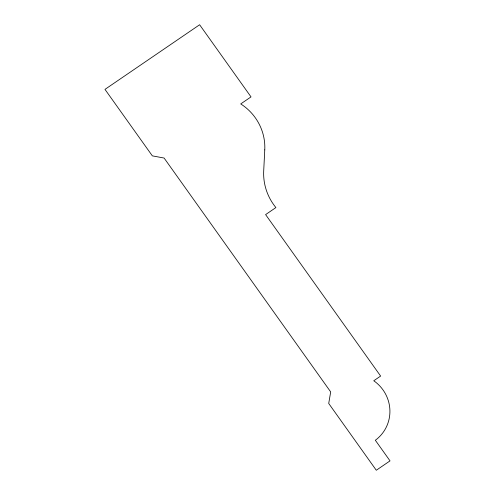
<?xml version="1.0" encoding="UTF-8"?>
<svg xmlns="http://www.w3.org/2000/svg" width="495" height="495" viewBox="0 0 495 495"><rect width="100%" height="100%" fill="white"/><g stroke="black" fill="none" stroke-linecap="round" stroke-linejoin="round"><path stroke-width="0.74" d="M264.769 149.88L263.705 170.899A54.178 52.854 28.5 0 0 275.901 207.572L265.605 214.601L380.63 376.07L373.762 380.76A37.478 36.562 28.5 0 1 375.34 440.259L390.023 460.876L376.293 470.25L328.717 403.462L330.685 391.904L164.105 158.047L152.342 155.863L104.977 89.378L199.621 24.75L251.015 96.896L240.719 103.925A51.604 50.342 28.5 0 1 264.769 149.88"/></g></svg>
